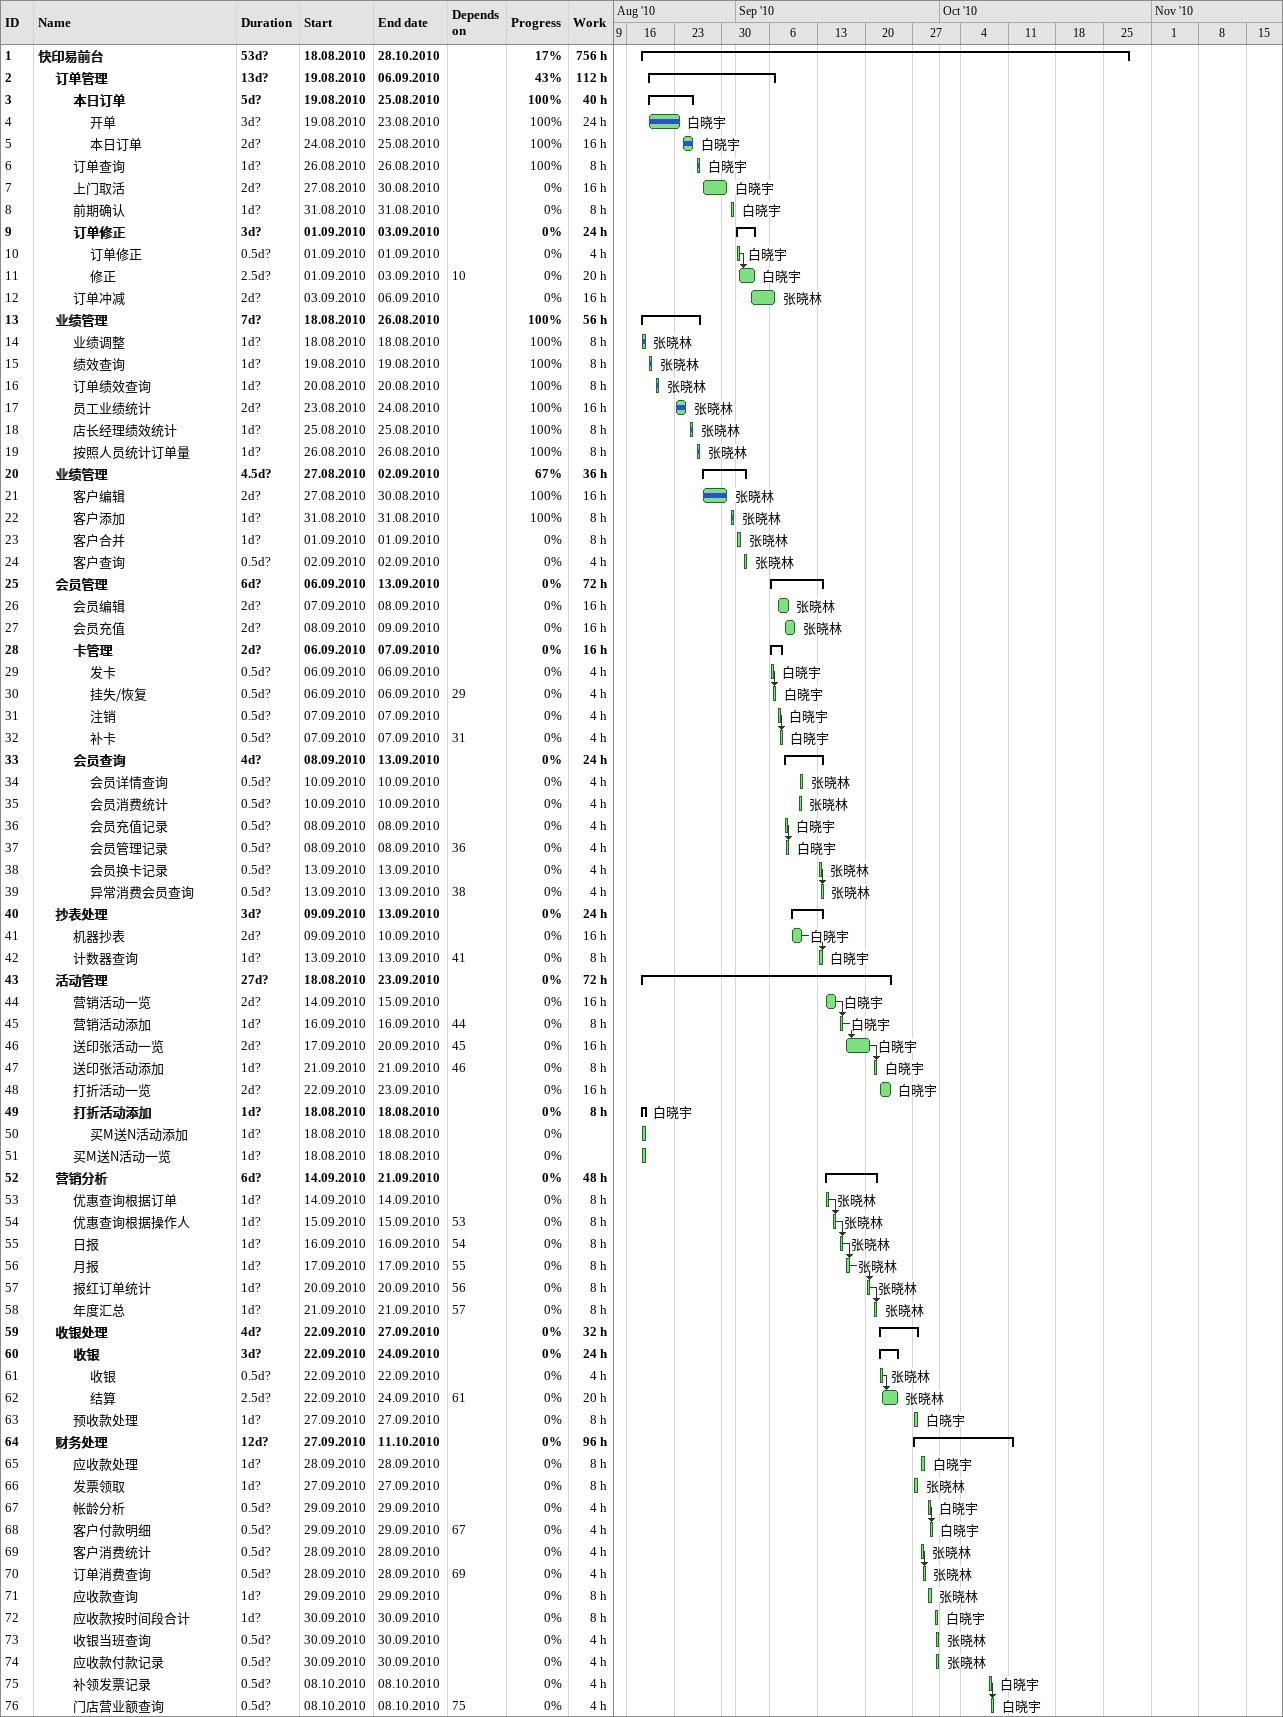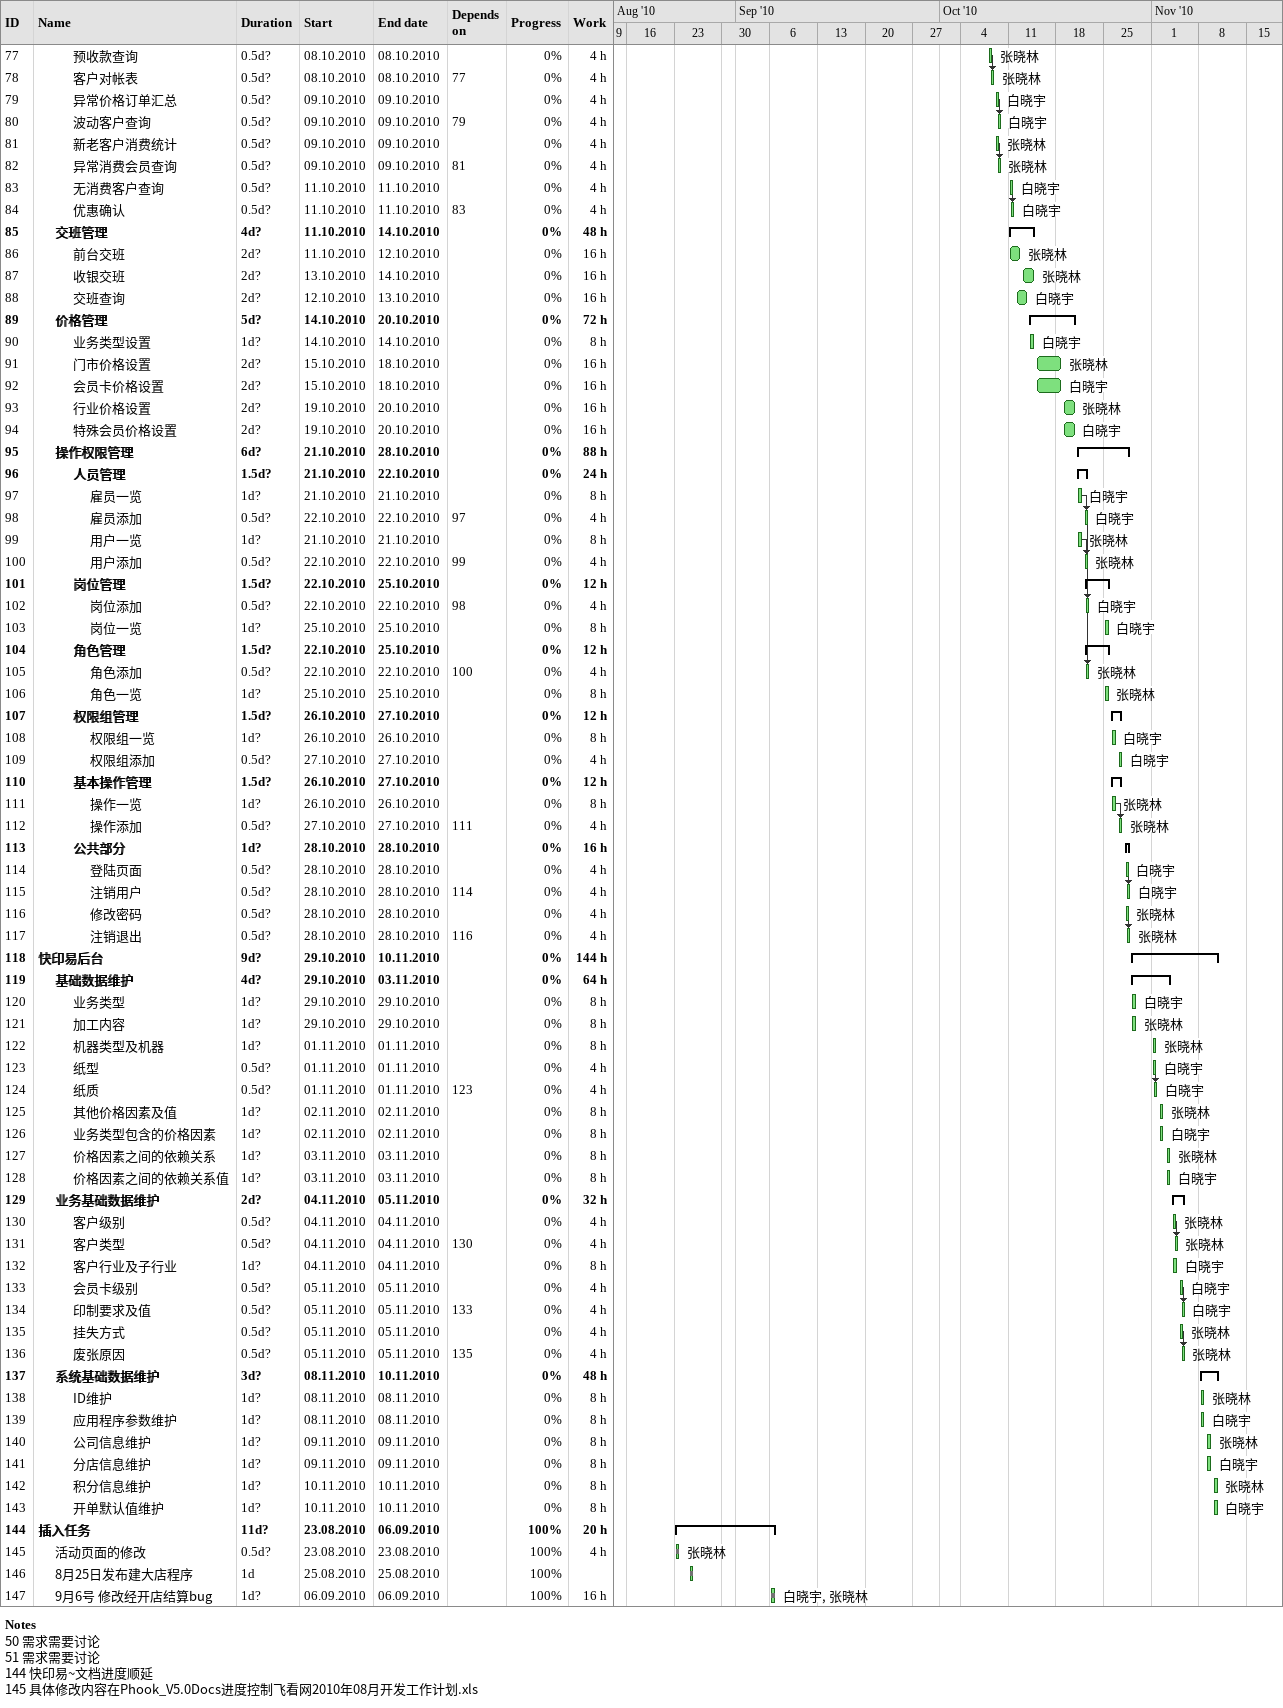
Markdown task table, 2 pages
| ID | Level | Task | Duration | Start | Finish | Predecessors | Resources | % complete | Work (h) |
|---|---|---|---|---|---|---|---|---|---|
| 1 | 1 | **快印易前台** | 53d? | 2010-08-18 | 2010-10-28 |  |  | 17 | 756 |
| 2 | 2 | **订单管理** | 13d? | 2010-08-19 | 2010-09-06 |  |  | 43 | 112 |
| 3 | 3 | **本日订单** | 5d? | 2010-08-19 | 2010-08-25 |  |  | 100 | 40 |
| 4 | 4 | 开单 | 3d? | 2010-08-19 | 2010-08-23 |  | 白晓宇 | 100 | 24 |
| 5 | 4 | 本日订单 | 2d? | 2010-08-24 | 2010-08-25 |  | 白晓宇 | 100 | 16 |
| 6 | 3 | 订单查询 | 1d? | 2010-08-26 | 2010-08-26 |  | 白晓宇 | 100 | 8 |
| 7 | 3 | 上门取活 | 2d? | 2010-08-27 | 2010-08-30 |  | 白晓宇 | 0 | 16 |
| 8 | 3 | 前期确认 | 1d? | 2010-08-31 | 2010-08-31 |  | 白晓宇 | 0 | 8 |
| 9 | 3 | **订单修正** | 3d? | 2010-09-01 | 2010-09-03 |  |  | 0 | 24 |
| 10 | 4 | 订单修正 | 0.5d? | 2010-09-01 | 2010-09-01 |  | 白晓宇 | 0 | 4 |
| 11 | 4 | 修正 | 2.5d? | 2010-09-01 | 2010-09-03 | 10 | 白晓宇 | 0 | 20 |
| 12 | 3 | 订单冲减 | 2d? | 2010-09-03 | 2010-09-06 |  | 张晓林 | 0 | 16 |
| 13 | 2 | **业绩管理** | 7d? | 2010-08-18 | 2010-08-26 |  |  | 100 | 56 |
| 14 | 3 | 业绩调整 | 1d? | 2010-08-18 | 2010-08-18 |  | 张晓林 | 100 | 8 |
| 15 | 3 | 绩效查询 | 1d? | 2010-08-19 | 2010-08-19 |  | 张晓林 | 100 | 8 |
| 16 | 3 | 订单绩效查询 | 1d? | 2010-08-20 | 2010-08-20 |  | 张晓林 | 100 | 8 |
| 17 | 3 | 员工业绩统计 | 2d? | 2010-08-23 | 2010-08-24 |  | 张晓林 | 100 | 16 |
| 18 | 3 | 店长经理绩效统计 | 1d? | 2010-08-25 | 2010-08-25 |  | 张晓林 | 100 | 8 |
| 19 | 3 | 按照人员统计订单量 | 1d? | 2010-08-26 | 2010-08-26 |  | 张晓林 | 100 | 8 |
| 20 | 2 | **业绩管理** | 4.5d? | 2010-08-27 | 2010-09-02 |  |  | 67 | 36 |
| 21 | 3 | 客户编辑 | 2d? | 2010-08-27 | 2010-08-30 |  | 张晓林 | 100 | 16 |
| 22 | 3 | 客户添加 | 1d? | 2010-08-31 | 2010-08-31 |  | 张晓林 | 100 | 8 |
| 23 | 3 | 客户合并 | 1d? | 2010-09-01 | 2010-09-01 |  | 张晓林 | 0 | 8 |
| 24 | 3 | 客户查询 | 0.5d? | 2010-09-02 | 2010-09-02 |  | 张晓林 | 0 | 4 |
| 25 | 2 | **会员管理** | 6d? | 2010-09-06 | 2010-09-13 |  |  | 0 | 72 |
| 26 | 3 | 会员编辑 | 2d? | 2010-09-07 | 2010-09-08 |  | 张晓林 | 0 | 16 |
| 27 | 3 | 会员充值 | 2d? | 2010-09-08 | 2010-09-09 |  | 张晓林 | 0 | 16 |
| 28 | 3 | **卡管理** | 2d? | 2010-09-06 | 2010-09-07 |  |  | 0 | 16 |
| 29 | 4 | 发卡 | 0.5d? | 2010-09-06 | 2010-09-06 |  | 白晓宇 | 0 | 4 |
| 30 | 4 | 挂失/恢复 | 0.5d? | 2010-09-06 | 2010-09-06 | 29 | 白晓宇 | 0 | 4 |
| 31 | 4 | 注销 | 0.5d? | 2010-09-07 | 2010-09-07 |  | 白晓宇 | 0 | 4 |
| 32 | 4 | 补卡 | 0.5d? | 2010-09-07 | 2010-09-07 | 31 | 白晓宇 | 0 | 4 |
| 33 | 3 | **会员查询** | 4d? | 2010-09-08 | 2010-09-13 |  |  | 0 | 24 |
| 34 | 4 | 会员详情查询 | 0.5d? | 2010-09-10 | 2010-09-10 |  | 张晓林 | 0 | 4 |
| 35 | 4 | 会员消费统计 | 0.5d? | 2010-09-10 | 2010-09-10 |  | 张晓林 | 0 | 4 |
| 36 | 4 | 会员充值记录 | 0.5d? | 2010-09-08 | 2010-09-08 |  | 白晓宇 | 0 | 4 |
| 37 | 4 | 会员管理记录 | 0.5d? | 2010-09-08 | 2010-09-08 | 36 | 白晓宇 | 0 | 4 |
| 38 | 4 | 会员换卡记录 | 0.5d? | 2010-09-13 | 2010-09-13 |  | 张晓林 | 0 | 4 |
| 39 | 4 | 异常消费会员查询 | 0.5d? | 2010-09-13 | 2010-09-13 | 38 | 张晓林 | 0 | 4 |
| 40 | 2 | **抄表处理** | 3d? | 2010-09-09 | 2010-09-13 |  |  | 0 | 24 |
| 41 | 3 | 机器抄表 | 2d? | 2010-09-09 | 2010-09-10 |  | 白晓宇 | 0 | 16 |
| 42 | 3 | 计数器查询 | 1d? | 2010-09-13 | 2010-09-13 | 41 | 白晓宇 | 0 | 8 |
| 43 | 2 | **活动管理** | 27d? | 2010-08-18 | 2010-09-23 |  |  | 0 | 72 |
| 44 | 3 | 营销活动一览 | 2d? | 2010-09-14 | 2010-09-15 |  | 白晓宇 | 0 | 16 |
| 45 | 3 | 营销活动添加 | 1d? | 2010-09-16 | 2010-09-16 | 44 | 白晓宇 | 0 | 8 |
| 46 | 3 | 送印张活动一览 | 2d? | 2010-09-17 | 2010-09-20 | 45 | 白晓宇 | 0 | 16 |
| 47 | 3 | 送印张活动添加 | 1d? | 2010-09-21 | 2010-09-21 | 46 | 白晓宇 | 0 | 8 |
| 48 | 3 | 打折活动一览 | 2d? | 2010-09-22 | 2010-09-23 |  | 白晓宇 | 0 | 16 |
| 49 | 3 | **打折活动添加** | 1d? | 2010-08-18 | 2010-08-18 |  | 白晓宇 | 0 | 8 |
| 50 | 4 | 买M送N活动添加 | 1d? | 2010-08-18 | 2010-08-18 |  |  | 0 |  |
| 51 | 3 | 买M送N活动一览 | 1d? | 2010-08-18 | 2010-08-18 |  |  | 0 |  |
| 52 | 2 | **营销分析** | 6d? | 2010-09-14 | 2010-09-21 |  |  | 0 | 48 |
| 53 | 3 | 优惠查询根据订单 | 1d? | 2010-09-14 | 2010-09-14 |  | 张晓林 | 0 | 8 |
| 54 | 3 | 优惠查询根据操作人 | 1d? | 2010-09-15 | 2010-09-15 | 53 | 张晓林 | 0 | 8 |
| 55 | 3 | 日报 | 1d? | 2010-09-16 | 2010-09-16 | 54 | 张晓林 | 0 | 8 |
| 56 | 3 | 月报 | 1d? | 2010-09-17 | 2010-09-17 | 55 | 张晓林 | 0 | 8 |
| 57 | 3 | 报红订单统计 | 1d? | 2010-09-20 | 2010-09-20 | 56 | 张晓林 | 0 | 8 |
| 58 | 3 | 年度汇总 | 1d? | 2010-09-21 | 2010-09-21 | 57 | 张晓林 | 0 | 8 |
| 59 | 2 | **收银处理** | 4d? | 2010-09-22 | 2010-09-27 |  |  | 0 | 32 |
| 60 | 3 | **收银** | 3d? | 2010-09-22 | 2010-09-24 |  |  | 0 | 24 |
| 61 | 4 | 收银 | 0.5d? | 2010-09-22 | 2010-09-22 |  | 张晓林 | 0 | 4 |
| 62 | 4 | 结算 | 2.5d? | 2010-09-22 | 2010-09-24 | 61 | 张晓林 | 0 | 20 |
| 63 | 3 | 预收款处理 | 1d? | 2010-09-27 | 2010-09-27 |  | 白晓宇 | 0 | 8 |
| 64 | 2 | **财务处理** | 12d? | 2010-09-27 | 2010-10-11 |  |  | 0 | 96 |
| 65 | 3 | 应收款处理 | 1d? | 2010-09-28 | 2010-09-28 |  | 白晓宇 | 0 | 8 |
| 66 | 3 | 发票领取 | 1d? | 2010-09-27 | 2010-09-27 |  | 张晓林 | 0 | 8 |
| 67 | 3 | 帐龄分析 | 0.5d? | 2010-09-29 | 2010-09-29 |  | 白晓宇 | 0 | 4 |
| 68 | 3 | 客户付款明细 | 0.5d? | 2010-09-29 | 2010-09-29 | 67 | 白晓宇 | 0 | 4 |
| 69 | 3 | 客户消费统计 | 0.5d? | 2010-09-28 | 2010-09-28 |  | 张晓林 | 0 | 4 |
| 70 | 3 | 订单消费查询 | 0.5d? | 2010-09-28 | 2010-09-28 | 69 | 张晓林 | 0 | 4 |
| 71 | 3 | 应收款查询 | 1d? | 2010-09-29 | 2010-09-29 |  | 张晓林 | 0 | 8 |
| 72 | 3 | 应收款按时间段合计 | 1d? | 2010-09-30 | 2010-09-30 |  | 白晓宇 | 0 | 8 |
| 73 | 3 | 收银当班查询 | 0.5d? | 2010-09-30 | 2010-09-30 |  | 张晓林 | 0 | 4 |
| 74 | 3 | 应收款付款记录 | 0.5d? | 2010-09-30 | 2010-09-30 |  | 张晓林 | 0 | 4 |
| 75 | 3 | 补领发票记录 | 0.5d? | 2010-10-08 | 2010-10-08 |  | 白晓宇 | 0 | 4 |
| 76 | 3 | 门店营业额查询 | 0.5d? | 2010-10-08 | 2010-10-08 | 75 | 白晓宇 | 0 | 4 |
| 77 | 3 | 预收款查询 | 0.5d? | 2010-10-08 | 2010-10-08 |  | 张晓林 | 0 | 4 |
| 78 | 3 | 客户对帐表 | 0.5d? | 2010-10-08 | 2010-10-08 | 77 | 张晓林 | 0 | 4 |
| 79 | 3 | 异常价格订单汇总 | 0.5d? | 2010-10-09 | 2010-10-09 |  | 白晓宇 | 0 | 4 |
| 80 | 3 | 波动客户查询 | 0.5d? | 2010-10-09 | 2010-10-09 | 79 | 白晓宇 | 0 | 4 |
| 81 | 3 | 新老客户消费统计 | 0.5d? | 2010-10-09 | 2010-10-09 |  | 张晓林 | 0 | 4 |
| 82 | 3 | 异常消费会员查询 | 0.5d? | 2010-10-09 | 2010-10-09 | 81 | 张晓林 | 0 | 4 |
| 83 | 3 | 无消费客户查询 | 0.5d? | 2010-10-11 | 2010-10-11 |  | 白晓宇 | 0 | 4 |
| 84 | 3 | 优惠确认 | 0.5d? | 2010-10-11 | 2010-10-11 | 83 | 白晓宇 | 0 | 4 |
| 85 | 2 | **交班管理** | 4d? | 2010-10-11 | 2010-10-14 |  |  | 0 | 48 |
| 86 | 3 | 前台交班 | 2d? | 2010-10-11 | 2010-10-12 |  | 张晓林 | 0 | 16 |
| 87 | 3 | 收银交班 | 2d? | 2010-10-13 | 2010-10-14 |  | 张晓林 | 0 | 16 |
| 88 | 3 | 交班查询 | 2d? | 2010-10-12 | 2010-10-13 |  | 白晓宇 | 0 | 16 |
| 89 | 2 | **价格管理** | 5d? | 2010-10-14 | 2010-10-20 |  |  | 0 | 72 |
| 90 | 3 | 业务类型设置 | 1d? | 2010-10-14 | 2010-10-14 |  | 白晓宇 | 0 | 8 |
| 91 | 3 | 门市价格设置 | 2d? | 2010-10-15 | 2010-10-18 |  | 张晓林 | 0 | 16 |
| 92 | 3 | 会员卡价格设置 | 2d? | 2010-10-15 | 2010-10-18 |  | 白晓宇 | 0 | 16 |
| 93 | 3 | 行业价格设置 | 2d? | 2010-10-19 | 2010-10-20 |  | 张晓林 | 0 | 16 |
| 94 | 3 | 特殊会员价格设置 | 2d? | 2010-10-19 | 2010-10-20 |  | 白晓宇 | 0 | 16 |
| 95 | 2 | **操作权限管理** | 6d? | 2010-10-21 | 2010-10-28 |  |  | 0 | 88 |
| 96 | 3 | **人员管理** | 1.5d? | 2010-10-21 | 2010-10-22 |  |  | 0 | 24 |
| 97 | 4 | 雇员一览 | 1d? | 2010-10-21 | 2010-10-21 |  | 白晓宇 | 0 | 8 |
| 98 | 4 | 雇员添加 | 0.5d? | 2010-10-22 | 2010-10-22 | 97 | 白晓宇 | 0 | 4 |
| 99 | 4 | 用户一览 | 1d? | 2010-10-21 | 2010-10-21 |  | 张晓林 | 0 | 8 |
| 100 | 4 | 用户添加 | 0.5d? | 2010-10-22 | 2010-10-22 | 99 | 张晓林 | 0 | 4 |
| 101 | 3 | **岗位管理** | 1.5d? | 2010-10-22 | 2010-10-25 |  |  | 0 | 12 |
| 102 | 4 | 岗位添加 | 0.5d? | 2010-10-22 | 2010-10-22 | 98 | 白晓宇 | 0 | 4 |
| 103 | 4 | 岗位一览 | 1d? | 2010-10-25 | 2010-10-25 |  | 白晓宇 | 0 | 8 |
| 104 | 3 | **角色管理** | 1.5d? | 2010-10-22 | 2010-10-25 |  |  | 0 | 12 |
| 105 | 4 | 角色添加 | 0.5d? | 2010-10-22 | 2010-10-22 | 100 | 张晓林 | 0 | 4 |
| 106 | 4 | 角色一览 | 1d? | 2010-10-25 | 2010-10-25 |  | 张晓林 | 0 | 8 |
| 107 | 3 | **权限组管理** | 1.5d? | 2010-10-26 | 2010-10-27 |  |  | 0 | 12 |
| 108 | 4 | 权限组一览 | 1d? | 2010-10-26 | 2010-10-26 |  | 白晓宇 | 0 | 8 |
| 109 | 4 | 权限组添加 | 0.5d? | 2010-10-27 | 2010-10-27 |  | 白晓宇 | 0 | 4 |
| 110 | 3 | **基本操作管理** | 1.5d? | 2010-10-26 | 2010-10-27 |  |  | 0 | 12 |
| 111 | 4 | 操作一览 | 1d? | 2010-10-26 | 2010-10-26 |  | 张晓林 | 0 | 8 |
| 112 | 4 | 操作添加 | 0.5d? | 2010-10-27 | 2010-10-27 | 111 | 张晓林 | 0 | 4 |
| 113 | 3 | **公共部分** | 1d? | 2010-10-28 | 2010-10-28 |  |  | 0 | 16 |
| 114 | 4 | 登陆页面 | 0.5d? | 2010-10-28 | 2010-10-28 |  | 白晓宇 | 0 | 4 |
| 115 | 4 | 注销用户 | 0.5d? | 2010-10-28 | 2010-10-28 | 114 | 白晓宇 | 0 | 4 |
| 116 | 4 | 修改密码 | 0.5d? | 2010-10-28 | 2010-10-28 |  | 张晓林 | 0 | 4 |
| 117 | 4 | 注销退出 | 0.5d? | 2010-10-28 | 2010-10-28 | 116 | 张晓林 | 0 | 4 |
| 118 | 1 | **快印易后台** | 9d? | 2010-10-29 | 2010-11-10 |  |  | 0 | 144 |
| 119 | 2 | **基础数据维护** | 4d? | 2010-10-29 | 2010-11-03 |  |  | 0 | 64 |
| 120 | 3 | 业务类型 | 1d? | 2010-10-29 | 2010-10-29 |  | 白晓宇 | 0 | 8 |
| 121 | 3 | 加工内容 | 1d? | 2010-10-29 | 2010-10-29 |  | 张晓林 | 0 | 8 |
| 122 | 3 | 机器类型及机器 | 1d? | 2010-11-01 | 2010-11-01 |  | 张晓林 | 0 | 8 |
| 123 | 3 | 纸型 | 0.5d? | 2010-11-01 | 2010-11-01 |  | 白晓宇 | 0 | 4 |
| 124 | 3 | 纸质 | 0.5d? | 2010-11-01 | 2010-11-01 | 123 | 白晓宇 | 0 | 4 |
| 125 | 3 | 其他价格因素及值 | 1d? | 2010-11-02 | 2010-11-02 |  | 张晓林 | 0 | 8 |
| 126 | 3 | 业务类型包含的价格因素 | 1d? | 2010-11-02 | 2010-11-02 |  | 白晓宇 | 0 | 8 |
| 127 | 3 | 价格因素之间的依赖关系 | 1d? | 2010-11-03 | 2010-11-03 |  | 张晓林 | 0 | 8 |
| 128 | 3 | 价格因素之间的依赖关系值 | 1d? | 2010-11-03 | 2010-11-03 |  | 白晓宇 | 0 | 8 |
| 129 | 2 | **业务基础数据维护** | 2d? | 2010-11-04 | 2010-11-05 |  |  | 0 | 32 |
| 130 | 3 | 客户级别 | 0.5d? | 2010-11-04 | 2010-11-04 |  | 张晓林 | 0 | 4 |
| 131 | 3 | 客户类型 | 0.5d? | 2010-11-04 | 2010-11-04 | 130 | 张晓林 | 0 | 4 |
| 132 | 3 | 客户行业及子行业 | 1d? | 2010-11-04 | 2010-11-04 |  | 白晓宇 | 0 | 8 |
| 133 | 3 | 会员卡级别 | 0.5d? | 2010-11-05 | 2010-11-05 |  | 白晓宇 | 0 | 4 |
| 134 | 3 | 印制要求及值 | 0.5d? | 2010-11-05 | 2010-11-05 | 133 | 白晓宇 | 0 | 4 |
| 135 | 3 | 挂失方式 | 0.5d? | 2010-11-05 | 2010-11-05 |  | 张晓林 | 0 | 4 |
| 136 | 3 | 废张原因 | 0.5d? | 2010-11-05 | 2010-11-05 | 135 | 张晓林 | 0 | 4 |
| 137 | 2 | **系统基础数据维护** | 3d? | 2010-11-08 | 2010-11-10 |  |  | 0 | 48 |
| 138 | 3 | ID维护 | 1d? | 2010-11-08 | 2010-11-08 |  | 张晓林 | 0 | 8 |
| 139 | 3 | 应用程序参数维护 | 1d? | 2010-11-08 | 2010-11-08 |  | 白晓宇 | 0 | 8 |
| 140 | 3 | 公司信息维护 | 1d? | 2010-11-09 | 2010-11-09 |  | 张晓林 | 0 | 8 |
| 141 | 3 | 分店信息维护 | 1d? | 2010-11-09 | 2010-11-09 |  | 白晓宇 | 0 | 8 |
| 142 | 3 | 积分信息维护 | 1d? | 2010-11-10 | 2010-11-10 |  | 张晓林 | 0 | 8 |
| 143 | 3 | 开单默认值维护 | 1d? | 2010-11-10 | 2010-11-10 |  | 白晓宇 | 0 | 8 |
| 144 | 1 | **插入任务** | 11d? | 2010-08-23 | 2010-09-06 |  |  | 100 | 20 |
| 145 | 2 | 活动页面的修改 | 0.5d? | 2010-08-23 | 2010-08-23 |  | 张晓林 | 100 | 4 |
| 146 | 2 | 8月25日发布建大店程序 | 1d | 2010-08-25 | 2010-08-25 |  |  | 100 |  |
| 147 | 2 | 9月6号 修改经开店结算bug | 1d? | 2010-09-06 | 2010-09-06 |  | 白晓宇, 张晓林 | 100 | 16 |

Notes
- 50: 需求需要讨论
- 51: 需求需要讨论
- 144: 快印易~文档进度顺延
- 145: 具体修改内容在 Phook_V5.0Docs进度控制飞看网2010年08月开发工作计划.xls
